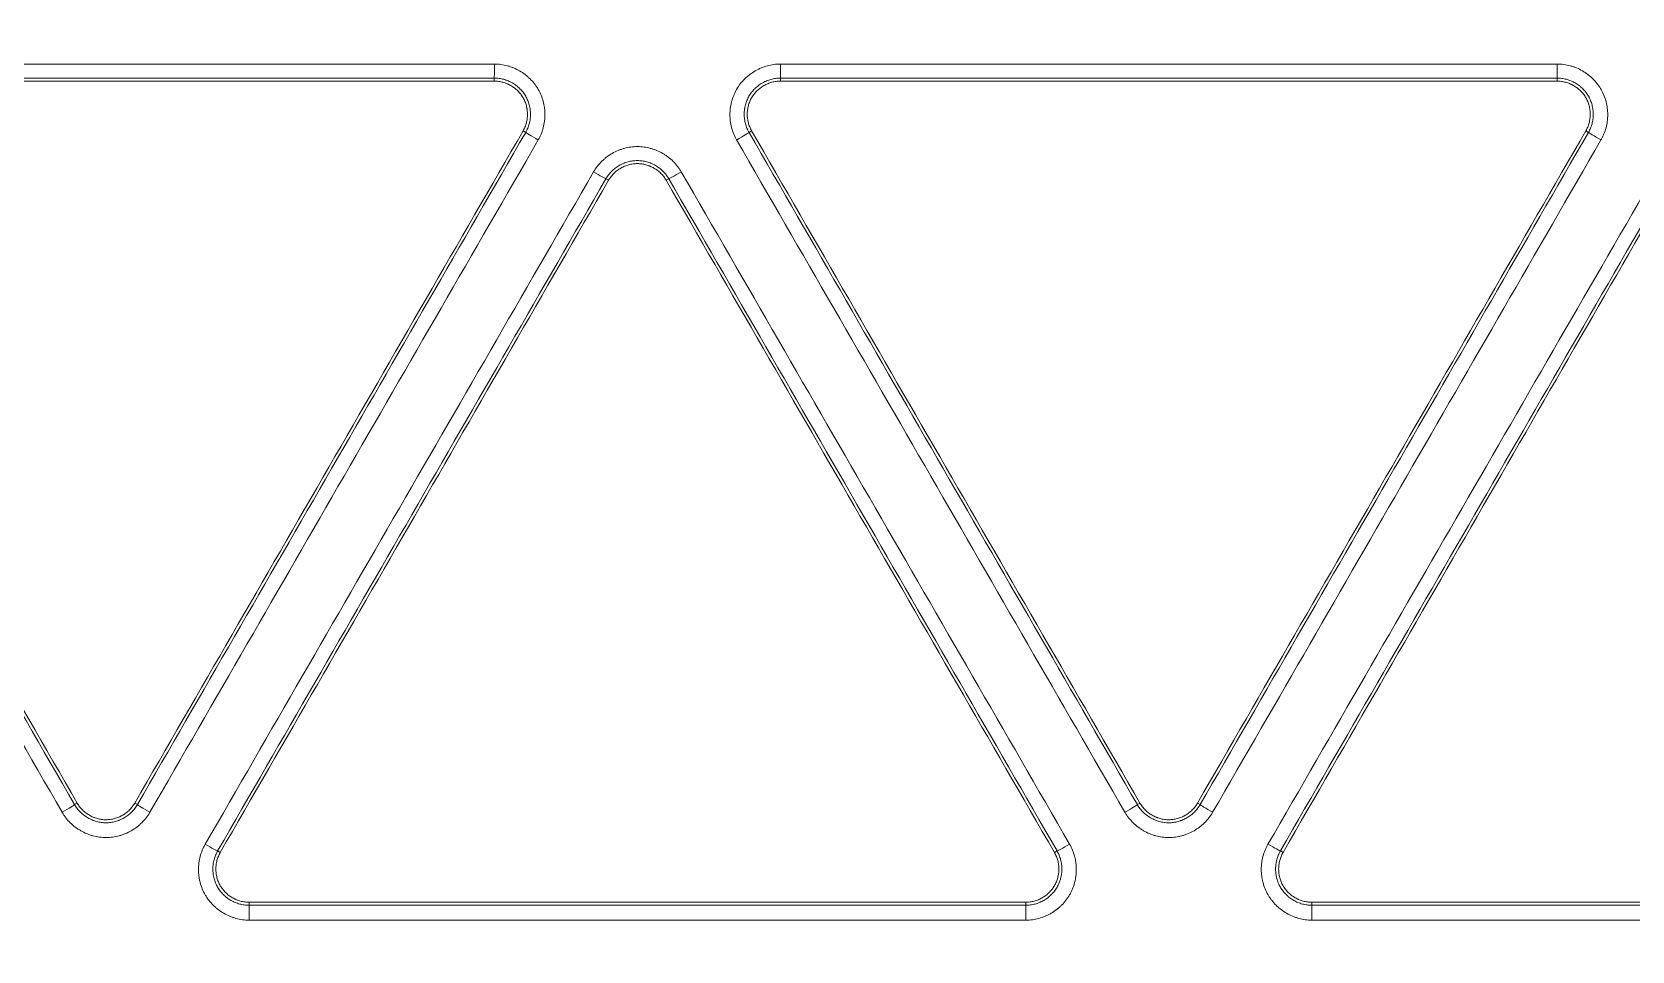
# Model space of a CAD drawing. Header units: inches. Extents: x 405346 to 489838, y -25612 to 14934.
# Drawn here: x 462827.3 to 462880, y 4139.6 to 4169.9 of the extents above; entities that cross this region are included whole.
import ezdxf

# ---------------------------------------------------------------- set-up
doc = ezdxf.new("R2010")
doc.units = ezdxf.units.IN
doc.header["$LTSCALE"] = 200
doc.header["$MEASUREMENT"] = 0
doc.layers.add('SS-EQ', color=2, linetype='Continuous', lineweight=20)

# ---------------------------------------------------------------- blocks, each defined once
blk = doc.blocks.new('4way무풍')
at = {"layer": 'SS-EQ'}
for p, q in [((47.784, -153.166), (47.784, -153.066)), ((57.206, -153.066), (57.206, -153.166)), ((82.781, -153.166), (82.781, -153.066)), ((48.818, -154.857), (48.732, -154.808)), ((56.258, -154.808), (56.172, -154.858)), ((83.815, -154.857), (83.729, -154.808)), ((51.547, -156.433), (51.461, -156.383)), ((53.53, -156.383), (53.443, -156.433)), ((33.963, -177.006), (34.049, -176.956)), ((35.945, -176.956), (36.031, -177.006)), ((68.96, -177.006), (69.046, -176.956)), ((70.941, -176.956), (71.028, -177.006)), ((38.673, -178.532), (38.76, -178.582)), ((66.23, -178.582), (66.317, -178.532)), ((73.67, -178.532), (73.757, -178.582)), ((39.708, -180.223), (39.708, -180.322)), ((65.283, -180.322), (65.283, -180.223)), ((74.705, -180.223), (74.705, -180.322))]:
    blk.add_line(p, q, dxfattribs=at)
for centre, major_axis, ratio, start_param, end_param in [((47.784, -152.592), (0, -0.474), 0.003852, 0.034907, 1.543254), ((57.206, -152.592), (0, 0.474), 0.004665, 3.1765, 4.685272), ((82.781, -152.592), (0, 0.474), 0.006894, 3.1765, 4.686873), ((49.228, -155.094), (-0.41, 0.237), 0.022186, 0.034915, 1.588072), ((55.762, -155.094), (0.41, 0.237), 0.026078, 4.702436, 6.248267), ((84.225, -155.094), (0.41, -0.237), 0.018961, 3.176506, 4.731223), ((51.051, -156.146), (0.41, -0.237), 0.022202, 4.729797, 6.24827), ((53.939, -156.146), (0.41, 0.237), 0.026187, 3.176511, 4.702138), ((33.552, -177.242), (-0.41, -0.237), 0.028569, 1.556609, 3.106672), ((36.441, -177.242), (0.41, -0.237), 0.026421, 3.176511, 4.73016), ((68.549, -177.242), (0.41, 0.237), 0.028665, 4.700865, 6.248264), ((71.438, -177.242), (-0.41, 0.237), 0.024117, 0.034917, 1.589944), ((38.263, -178.294), (0.41, -0.237), 0.026489, 4.730304, 6.248266), ((66.727, -178.294), (0.41, 0.237), 0.028815, 3.176514, 4.700574), ((73.26, -178.294), (0.41, -0.237), 0.024179, 4.73164, 6.248269), ((39.708, -180.796), (0, 0.474), 0.002299, 4.680099, 6.248279), ((65.283, -180.796), (0, -0.474), 0.003962, 1.539413, 3.106608), ((74.705, -180.796), (0, 0.474), 0.004554, 4.681435, 6.248239)]:
    blk.add_ellipse(centre, major_axis=major_axis, ratio=ratio, start_param=start_param, end_param=end_param, dxfattribs=at)
for points, knots in [([(346.359, 0), (346.359, -27.812), (346.359, -55.624), (346.359, -97.341), (346.359, -111.247), (346.359, -139.059), (346.359, -152.965), (346.359, -180.777), (346.359, -194.683), (346.359, -222.494), (346.359, -236.4), (346.359, -257.259), (346.358, -264.212), (346.359, -272.903), (346.359, -274.641), (346.359, -277.249), (346.359, -278.118), (346.358, -279.856), (346.358, -280.725), (346.358, -282.029), (346.358, -282.463), (346.358, -283.333), (346.359, -283.767), (346.359, -284.419), (346.359, -284.636), (346.359, -285.071), (346.358, -285.288), (346.355, -285.723), (346.353, -285.94), (346.346, -286.374), (346.341, -286.592), (346.322, -287.243), (346.305, -287.678), (346.262, -288.546), (346.236, -288.98), (346.174, -289.849), (346.138, -290.283), (346.078, -290.934), (346.057, -291.151), (346.012, -291.585), (345.894, -292.666), (345.748, -293.741), (345.479, -295.45), (345.327, -296.299), (344.817, -298.834), (344.407, -300.505), (343.687, -302.982), (343.172, -304.624), (342.294, -307.059), (341.638, -308.663), (341.119, -309.858), (340.941, -310.256), (340.714, -310.751), (340.668, -310.85), (340.576, -311.047), (340.437, -311.343), (339.919, -312.422), (339.029, -314.158), (338.177, -315.66), (336.854, -317.881), (335.912, -319.32), (334.41, -321.418), (333.379, -322.796), (331.741, -324.801), (330.589, -326.095), (329.702, -327.051), (329.403, -327.366), (329.024, -327.758), (328.947, -327.836), (328.795, -327.992), (328.566, -328.224), (327.719, -329.07), (326.303, -330.412), (324.35, -332.111), (322.332, -333.722), (320.944, -334.738), (319.535, -335.724), (318.819, -336.202), (317.367, -337.13), (315.893, -338.028), (314.376, -338.866), (313.222, -339.473), (312.835, -339.671), (312.249, -339.963), (312.054, -340.059), (311.662, -340.249), (309.896, -341.094), (308.103, -341.848), (305.68, -342.75), (304.055, -343.316), (302.408, -343.813), (299.923, -344.506), (298.245, -344.898), (295.697, -345.382), (294.842, -345.525), (293.766, -345.682), (293.551, -345.712), (293.12, -345.771), (292.903, -345.799), (292.254, -345.88), (291.821, -345.929), (290.523, -346.062), (289.657, -346.132), (288.357, -346.21), (287.924, -346.232), (287.057, -346.265), (286.624, -346.277), (285.974, -346.288), (285.757, -346.291), (285.323, -346.293), (285.107, -346.294), (284.673, -346.294), (284.456, -346.294), (284.023, -346.294), (283.806, -346.293), (283.156, -346.293), (282.722, -346.293), (281.855, -346.293), (281.421, -346.293), (280.121, -346.293), (279.253, -346.294), (277.519, -346.294), (276.652, -346.294), (274.051, -346.294), (272.316, -346.294), (267.113, -346.294), (263.645, -346.293), (256.708, -346.293), (253.239, -346.294), (242.833, -346.294), (235.896, -346.294), (222.022, -346.294), (215.084, -346.294), (194.273, -346.294), (180.399, -346.294), (152.65, -346.294), (138.775, -346.294), (111.027, -346.294), (97.152, -346.294), (69.404, -346.294), (55.529, -346.294), (34.718, -346.294), (27.78, -346.294), (13.906, -346.294), (6.969, -346.294), (0.032, -346.294)], [0, 0, 0, 0, 0.125, 0.125, 0.1875, 0.1875, 0.25, 0.25, 0.3125, 0.3125, 0.375, 0.375, 0.40625, 0.40625, 0.414063, 0.414063, 0.417969, 0.417969, 0.421875, 0.421875, 0.423828, 0.423828, 0.425781, 0.425781, 0.426758, 0.426758, 0.427734, 0.427734, 0.428711, 0.428711, 0.429688, 0.429688, 0.431641, 0.431641, 0.433594, 0.433594, 0.435547, 0.435547, 0.436523, 0.436523, 0.4375, 0.441406, 0.441406, 0.445313, 0.445313, 0.453125, 0.453125, 0.457031, 0.460938, 0.464844, 0.464844, 0.466797, 0.466797, 0.467285, 0.467285, 0.467773, 0.46875, 0.472656, 0.476563, 0.476563, 0.484375, 0.484375, 0.488281, 0.492188, 0.496094, 0.496094, 0.498047, 0.498047, 0.498535, 0.498535, 0.499023, 0.5, 0.503906, 0.507813, 0.511719, 0.515625, 0.515625, 0.519531, 0.519531, 0.523438, 0.527344, 0.527344, 0.529297, 0.529297, 0.530273, 0.530273, 0.53125, 0.539063, 0.539063, 0.542969, 0.546875, 0.546875, 0.554688, 0.554688, 0.558594, 0.558594, 0.55957, 0.55957, 0.560547, 0.560547, 0.5625, 0.5625, 0.566406, 0.566406, 0.568359, 0.568359, 0.570313, 0.570313, 0.571289, 0.571289, 0.572266, 0.572266, 0.573242, 0.573242, 0.574219, 0.574219, 0.576172, 0.576172, 0.578125, 0.578125, 0.582031, 0.582031, 0.585938, 0.585938, 0.59375, 0.59375, 0.609375, 0.609375, 0.625, 0.625, 0.65625, 0.65625, 0.6875, 0.6875, 0.75, 0.75, 0.8125, 0.8125, 0.875, 0.875, 0.9375, 0.9375, 0.96875, 0.96875, 1, 1, 1, 1]), ([(0.032, -345.099), (6.961, -345.099), (13.891, -345.099), (27.75, -345.099), (34.679, -345.099), (55.467, -345.099), (69.326, -345.098), (97.044, -345.098), (110.903, -345.097), (138.621, -345.096), (152.48, -345.096), (180.197, -345.094), (194.056, -345.092), (214.845, -345.09), (221.774, -345.089), (235.633, -345.086), (242.562, -345.085), (256.421, -345.082), (263.351, -345.081), (272.013, -345.079), (273.745, -345.079), (276.343, -345.079), (277.21, -345.078), (278.942, -345.078), (279.808, -345.077), (281.107, -345.076), (281.541, -345.076), (282.407, -345.076), (282.84, -345.076), (283.706, -345.076), (284.139, -345.076), (284.789, -345.074), (285.005, -345.074), (285.438, -345.071), (285.655, -345.069), (286.304, -345.06), (286.737, -345.049), (287.602, -345.017), (288.034, -344.997), (289.33, -344.922), (290.194, -344.853), (291.488, -344.722), (291.92, -344.673), (292.566, -344.593), (292.782, -344.566), (293.212, -344.508), (294.286, -344.358), (295.351, -344.18), (297.891, -343.699), (299.563, -343.307), (302.039, -342.615), (303.679, -342.118), (305.297, -341.551), (307.709, -340.648), (309.296, -339.976), (311.056, -339.138), (311.349, -338.996), (311.641, -338.853), (311.836, -338.756), (311.933, -338.707), (312.418, -338.464), (312.803, -338.265), (313.951, -337.656), (314.704, -337.236), (316.19, -336.364), (316.921, -335.913), (318.363, -334.982), (319.073, -334.502), (320.472, -333.511), (321.849, -332.491), (323.849, -330.872), (325.784, -329.163), (327.03, -327.964), (327.795, -327.195), (327.947, -327.041), (328.25, -326.729), (328.401, -326.573), (328.849, -326.102), (329.145, -325.785), (330.019, -324.826), (331.153, -323.527), (332.763, -321.515), (333.776, -320.132), (334.759, -318.728), (335.235, -318.016), (336.157, -316.57), (336.603, -315.837), (337.465, -314.35), (338.296, -312.842), (339.065, -311.291), (339.481, -310.406), (339.527, -310.308), (339.618, -310.111), (339.754, -309.815), (340.065, -309.123), (340.322, -308.527), (340.821, -307.331), (341.451, -305.727), (342.288, -303.291), (342.776, -301.648), (343.454, -299.169), (343.836, -297.496), (344.302, -294.959), (344.439, -294.108), (344.619, -292.825), (344.702, -292.181), (344.786, -291.427), (344.82, -291.104), (344.842, -290.888), (344.853, -290.779), (344.946, -289.807), (345.01, -288.942), (345.078, -287.644), (345.096, -287.212), (345.116, -286.563), (345.122, -286.347), (345.13, -285.914), (345.133, -285.698), (345.138, -285.266), (345.139, -285.049), (345.14, -284.617), (345.14, -284.4), (345.141, -283.752), (345.141, -283.319), (345.141, -282.67), (345.141, -282.454), (345.141, -282.021), (345.141, -281.805), (345.142, -281.156), (345.142, -280.724), (345.143, -279.426), (345.143, -278.561), (345.144, -276.831), (345.144, -275.966), (345.145, -273.37), (345.145, -271.64), (345.146, -262.989), (345.148, -256.069), (345.152, -235.306), (345.154, -221.465), (345.157, -193.782), (345.159, -179.94), (345.161, -152.257), (345.161, -138.416), (345.162, -110.732), (345.163, -69.208), (345.164, -27.683), (345.164, 0)], [0, 0, 0, 0, 0.03125, 0.03125, 0.0625, 0.0625, 0.125, 0.125, 0.1875, 0.1875, 0.25, 0.25, 0.3125, 0.3125, 0.34375, 0.34375, 0.375, 0.375, 0.40625, 0.40625, 0.414063, 0.414063, 0.417969, 0.417969, 0.421875, 0.421875, 0.423828, 0.423828, 0.425781, 0.425781, 0.427734, 0.427734, 0.428711, 0.428711, 0.429688, 0.429688, 0.431641, 0.431641, 0.433594, 0.433594, 0.4375, 0.4375, 0.439453, 0.439453, 0.44043, 0.44043, 0.441406, 0.445313, 0.445313, 0.453125, 0.453125, 0.457031, 0.460938, 0.460938, 0.46875, 0.46875, 0.469727, 0.470215, 0.470215, 0.470703, 0.470703, 0.472656, 0.472656, 0.476563, 0.476563, 0.480469, 0.480469, 0.484375, 0.484375, 0.488281, 0.492188, 0.496094, 0.5, 0.5, 0.500977, 0.500977, 0.501953, 0.501953, 0.503906, 0.503906, 0.507813, 0.511719, 0.515625, 0.515625, 0.519531, 0.519531, 0.523438, 0.523438, 0.527344, 0.53125, 0.53125, 0.531738, 0.531738, 0.532227, 0.533203, 0.535156, 0.535156, 0.539063, 0.542969, 0.546875, 0.546875, 0.554688, 0.554688, 0.558594, 0.558594, 0.560547, 0.561523, 0.562012, 0.562012, 0.5625, 0.5625, 0.566406, 0.566406, 0.568359, 0.568359, 0.569336, 0.569336, 0.570313, 0.570313, 0.571289, 0.571289, 0.572266, 0.572266, 0.574219, 0.574219, 0.575195, 0.575195, 0.576172, 0.576172, 0.578125, 0.578125, 0.582031, 0.582031, 0.585938, 0.585938, 0.59375, 0.59375, 0.625, 0.625, 0.6875, 0.6875, 0.75, 0.75, 0.8125, 0.8125, 0.875, 1, 1, 1, 1]), ([(22.21, -152.606), (26.473, -152.606), (30.735, -152.606), (39.261, -152.605), (43.523, -152.605), (47.786, -152.605)], [0, 0, 0, 0, 0.5, 0.5, 1, 1, 1, 1]), ([(47.786, -152.605), (47.859, -152.605), (47.932, -152.61), (48.076, -152.63), (48.146, -152.644), (48.252, -152.673), (48.287, -152.683), (48.339, -152.701), (48.356, -152.707), (48.39, -152.72), (48.407, -152.727), (48.491, -152.762), (48.621, -152.827), (48.742, -152.907), (48.815, -152.963), (48.829, -152.974), (48.857, -152.997), (48.899, -153.032), (48.939, -153.07), (49.016, -153.146), (49.064, -153.2), (49.131, -153.286), (49.152, -153.316), (49.193, -153.376), (49.212, -153.408), (49.267, -153.502), (49.331, -153.633), (49.377, -153.77), (49.4, -153.858), (49.404, -153.876), (49.412, -153.912), (49.416, -153.93), (49.427, -153.983), (49.433, -154.019), (49.446, -154.127), (49.451, -154.2), (49.451, -154.308), (49.449, -154.363), (49.445, -154.418), (49.442, -154.454), (49.44, -154.472), (49.428, -154.563), (49.4, -154.705), (49.354, -154.843), (49.313, -154.944), (49.298, -154.977), (49.266, -155.043), (49.249, -155.075), (49.23, -155.107)], [0, 0, 0, 0, 0.0625, 0.0625, 0.125, 0.125, 0.15625, 0.15625, 0.171875, 0.171875, 0.1875, 0.1875, 0.25, 0.3125, 0.3125, 0.328125, 0.328125, 0.34375, 0.375, 0.375, 0.4375, 0.4375, 0.46875, 0.46875, 0.5, 0.5, 0.5625, 0.625, 0.625, 0.640625, 0.640625, 0.65625, 0.65625, 0.6875, 0.6875, 0.75, 0.75, 0.78125, 0.796875, 0.796875, 0.8125, 0.8125, 0.875, 0.9375, 0.9375, 0.96875, 0.96875, 1, 1, 1, 1]), ([(55.764, -155.107), (55.727, -155.043), (55.695, -154.978), (55.64, -154.844), (55.617, -154.776), (55.589, -154.67), (55.581, -154.635), (55.571, -154.581), (55.567, -154.563), (55.562, -154.527), (55.559, -154.508), (55.547, -154.418), (55.538, -154.274), (55.547, -154.129), (55.559, -154.038), (55.562, -154.02), (55.567, -153.984), (55.571, -153.966), (55.581, -153.912), (55.589, -153.877), (55.617, -153.772), (55.64, -153.703), (55.681, -153.602), (55.696, -153.569), (55.728, -153.504), (55.745, -153.471), (55.8, -153.376), (55.881, -153.256), (55.977, -153.147), (56.042, -153.083), (56.055, -153.07), (56.082, -153.045), (56.095, -153.033), (56.137, -152.997), (56.165, -152.974), (56.252, -152.908), (56.312, -152.868), (56.406, -152.813), (56.454, -152.788), (56.504, -152.764), (56.537, -152.749), (56.554, -152.741), (56.638, -152.706), (56.775, -152.659), (56.917, -152.63), (57.025, -152.615), (57.062, -152.611), (57.135, -152.606), (57.172, -152.605), (57.208, -152.605)], [0, 0, 0, 0, 0.0625, 0.0625, 0.125, 0.125, 0.15625, 0.15625, 0.171875, 0.171875, 0.1875, 0.1875, 0.25, 0.3125, 0.3125, 0.328125, 0.328125, 0.34375, 0.34375, 0.375, 0.375, 0.4375, 0.4375, 0.46875, 0.46875, 0.5, 0.5, 0.5625, 0.625, 0.625, 0.640625, 0.640625, 0.65625, 0.65625, 0.6875, 0.6875, 0.75, 0.75, 0.78125, 0.796875, 0.796875, 0.8125, 0.8125, 0.875, 0.9375, 0.9375, 0.96875, 0.96875, 1, 1, 1, 1]), ([(57.208, -152.605), (61.471, -152.605), (65.734, -152.605), (74.259, -152.605), (78.522, -152.605), (82.784, -152.604)], [0, 0, 0, 0, 0.5, 0.5, 1, 1, 1, 1]), ([(82.784, -152.604), (82.858, -152.604), (82.93, -152.609), (83.074, -152.629), (83.145, -152.643), (83.25, -152.672), (83.285, -152.682), (83.337, -152.7), (83.354, -152.706), (83.388, -152.719), (83.405, -152.726), (83.489, -152.761), (83.619, -152.826), (83.74, -152.906), (83.813, -152.962), (83.827, -152.973), (83.855, -152.996), (83.897, -153.031), (83.937, -153.069), (84.014, -153.145), (84.062, -153.199), (84.129, -153.285), (84.15, -153.315), (84.191, -153.375), (84.21, -153.407), (84.265, -153.501), (84.329, -153.632), (84.375, -153.769), (84.398, -153.857), (84.402, -153.875), (84.411, -153.911), (84.414, -153.929), (84.425, -153.983), (84.431, -154.018), (84.445, -154.127), (84.449, -154.199), (84.449, -154.308), (84.448, -154.362), (84.443, -154.417), (84.44, -154.453), (84.438, -154.471), (84.426, -154.562), (84.398, -154.705), (84.353, -154.842), (84.311, -154.943), (84.296, -154.976), (84.264, -155.042), (84.247, -155.074), (84.228, -155.106)], [0, 0, 0, 0, 0.0625, 0.0625, 0.125, 0.125, 0.15625, 0.15625, 0.171875, 0.171875, 0.1875, 0.1875, 0.25, 0.3125, 0.3125, 0.328125, 0.328125, 0.34375, 0.375, 0.375, 0.4375, 0.4375, 0.46875, 0.46875, 0.5, 0.5, 0.5625, 0.625, 0.625, 0.640625, 0.640625, 0.65625, 0.65625, 0.6875, 0.6875, 0.75, 0.75, 0.78125, 0.796875, 0.796875, 0.8125, 0.8125, 0.875, 0.9375, 0.9375, 0.96875, 0.96875, 1, 1, 1, 1]), ([(47.784, -153.066), (43.522, -153.066), (39.259, -153.066), (30.734, -153.066), (26.472, -153.066), (22.209, -153.066)], [0, 0, 0, 0, 0.5, 0.5, 1, 1, 1, 1]), ([(47.784, -153.166), (43.522, -153.166), (39.259, -153.166), (30.734, -153.166), (26.472, -153.166), (22.209, -153.166)], [0, 0, 0, 0, 0.5, 0.5, 1, 1, 1, 1]), ([(48.818, -154.857), (48.82, -154.855), (48.821, -154.852), (48.825, -154.846), (48.83, -154.837), (48.834, -154.829), (48.843, -154.811), (48.849, -154.8), (48.867, -154.764), (48.877, -154.74), (48.907, -154.668), (48.939, -154.57), (48.959, -154.468), (48.968, -154.403), (48.969, -154.39), (48.971, -154.364), (48.972, -154.351), (48.975, -154.312), (48.976, -154.286), (48.976, -154.208), (48.972, -154.156), (48.963, -154.079), (48.958, -154.053), (48.949, -154.002), (48.943, -153.976), (48.923, -153.9), (48.907, -153.851), (48.867, -153.755), (48.845, -153.708), (48.805, -153.641), (48.791, -153.618), (48.762, -153.575), (48.747, -153.554), (48.699, -153.492), (48.665, -153.453), (48.61, -153.399), (48.581, -153.372), (48.551, -153.347), (48.531, -153.33), (48.52, -153.322), (48.468, -153.283), (48.382, -153.225), (48.289, -153.179), (48.217, -153.149), (48.192, -153.139), (48.143, -153.122), (48.118, -153.114), (48.042, -153.094), (47.992, -153.083), (47.914, -153.073), (47.876, -153.069), (47.83, -153.067), (47.807, -153.066), (47.797, -153.066), (47.791, -153.066), (47.787, -153.066), (47.784, -153.066)], [0, 0, 0, 0, 0.003906, 0.003906, 0.007812, 0.015625, 0.015625, 0.03125, 0.03125, 0.0625, 0.0625, 0.125, 0.1875, 0.1875, 0.203125, 0.203125, 0.21875, 0.21875, 0.25, 0.25, 0.3125, 0.3125, 0.34375, 0.34375, 0.375, 0.375, 0.4375, 0.4375, 0.5, 0.5, 0.53125, 0.53125, 0.5625, 0.5625, 0.625, 0.625, 0.65625, 0.671875, 0.671875, 0.6875, 0.6875, 0.75, 0.8125, 0.8125, 0.84375, 0.84375, 0.875, 0.875, 0.9375, 0.9375, 0.96875, 0.984375, 0.992188, 0.996094, 0.996094, 1, 1, 1, 1]), ([(47.784, -153.166), (47.832, -153.166), (47.881, -153.17), (47.975, -153.183), (48.068, -153.202), (48.158, -153.233), (48.214, -153.256), (48.225, -153.261), (48.246, -153.271), (48.279, -153.286), (48.31, -153.303), (48.372, -153.339), (48.412, -153.365), (48.469, -153.408), (48.487, -153.424), (48.523, -153.455), (48.541, -153.471), (48.592, -153.522), (48.655, -153.593), (48.708, -153.672), (48.744, -153.734), (48.755, -153.756), (48.776, -153.799), (48.786, -153.82), (48.813, -153.886), (48.828, -153.931), (48.846, -154), (48.854, -154.035), (48.86, -154.071), (48.864, -154.094), (48.866, -154.106), (48.873, -154.166), (48.879, -154.261), (48.873, -154.356), (48.864, -154.427), (48.86, -154.45), (48.851, -154.498), (48.846, -154.521), (48.828, -154.59), (48.813, -154.635), (48.777, -154.723), (48.756, -154.766), (48.732, -154.808)], [0, 0, 0, 0, 0.0625, 0.0625, 0.125, 0.1875, 0.1875, 0.203125, 0.203125, 0.21875, 0.25, 0.25, 0.3125, 0.3125, 0.34375, 0.34375, 0.375, 0.375, 0.4375, 0.5, 0.5, 0.53125, 0.53125, 0.5625, 0.5625, 0.625, 0.625, 0.65625, 0.671875, 0.671875, 0.6875, 0.6875, 0.75, 0.8125, 0.8125, 0.84375, 0.84375, 0.875, 0.875, 0.9375, 0.9375, 1, 1, 1, 1]), ([(57.206, -153.066), (57.203, -153.066), (57.2, -153.066), (57.193, -153.066), (57.183, -153.066), (57.173, -153.066), (57.154, -153.067), (57.141, -153.068), (57.101, -153.07), (57.075, -153.073), (56.998, -153.084), (56.896, -153.105), (56.798, -153.139), (56.738, -153.164), (56.726, -153.169), (56.702, -153.18), (56.666, -153.197), (56.632, -153.216), (56.565, -153.255), (56.521, -153.283), (56.459, -153.331), (56.439, -153.347), (56.4, -153.381), (56.38, -153.399), (56.325, -153.454), (56.29, -153.493), (56.227, -153.575), (56.198, -153.618), (56.158, -153.686), (56.146, -153.709), (56.123, -153.756), (56.113, -153.78), (56.083, -153.852), (56.067, -153.901), (56.047, -153.977), (56.039, -154.015), (56.032, -154.053), (56.028, -154.079), (56.026, -154.092), (56.017, -154.157), (56.011, -154.261), (56.017, -154.364), (56.027, -154.442), (56.032, -154.468), (56.042, -154.519), (56.047, -154.545), (56.067, -154.62), (56.084, -154.669), (56.113, -154.741), (56.129, -154.777), (56.15, -154.817), (56.161, -154.838), (56.166, -154.846), (56.169, -154.852), (56.17, -154.855), (56.172, -154.858)], [0, 0, 0, 0, 0.003906, 0.003906, 0.007813, 0.015625, 0.015625, 0.03125, 0.03125, 0.0625, 0.0625, 0.125, 0.1875, 0.1875, 0.203125, 0.203125, 0.21875, 0.25, 0.25, 0.3125, 0.3125, 0.34375, 0.34375, 0.375, 0.375, 0.4375, 0.4375, 0.5, 0.5, 0.53125, 0.53125, 0.5625, 0.5625, 0.625, 0.625, 0.65625, 0.671875, 0.671875, 0.6875, 0.6875, 0.75, 0.8125, 0.8125, 0.84375, 0.84375, 0.875, 0.875, 0.9375, 0.9375, 0.96875, 0.984375, 0.992188, 0.996094, 0.996094, 1, 1, 1, 1]), ([(56.258, -154.808), (56.234, -154.766), (56.213, -154.723), (56.177, -154.634), (56.147, -154.544), (56.129, -154.451), (56.12, -154.379), (56.118, -154.355), (56.115, -154.308), (56.114, -154.284), (56.114, -154.213), (56.117, -154.165), (56.126, -154.094), (56.13, -154.071), (56.139, -154.024), (56.144, -154), (56.163, -153.931), (56.193, -153.84), (56.234, -153.755), (56.27, -153.693), (56.283, -153.672), (56.31, -153.633), (56.324, -153.613), (56.368, -153.557), (56.399, -153.521), (56.45, -153.471), (56.476, -153.447), (56.504, -153.424), (56.522, -153.409), (56.532, -153.401), (56.579, -153.365), (56.659, -153.312), (56.744, -153.27), (56.81, -153.242), (56.833, -153.234), (56.878, -153.218), (56.901, -153.211), (56.97, -153.192), (57.016, -153.182), (57.11, -153.17), (57.158, -153.166), (57.206, -153.166)], [0, 0, 0, 0, 0.0625, 0.0625, 0.125, 0.1875, 0.1875, 0.21875, 0.21875, 0.25, 0.25, 0.3125, 0.3125, 0.34375, 0.34375, 0.375, 0.375, 0.4375, 0.5, 0.5, 0.53125, 0.53125, 0.5625, 0.5625, 0.625, 0.625, 0.65625, 0.671875, 0.671875, 0.6875, 0.6875, 0.75, 0.8125, 0.8125, 0.84375, 0.84375, 0.875, 0.875, 0.9375, 0.9375, 1, 1, 1, 1]), ([(82.781, -153.066), (78.519, -153.066), (74.256, -153.066), (65.731, -153.066), (61.469, -153.066), (57.206, -153.066)], [0, 0, 0, 0, 0.5, 0.5, 1, 1, 1, 1]), ([(82.781, -153.166), (78.519, -153.166), (74.256, -153.166), (65.731, -153.166), (61.469, -153.166), (57.206, -153.166)], [0, 0, 0, 0, 0.5, 0.5, 1, 1, 1, 1]), ([(83.815, -154.857), (83.817, -154.855), (83.818, -154.852), (83.821, -154.846), (83.826, -154.837), (83.831, -154.829), (83.84, -154.811), (83.846, -154.8), (83.863, -154.764), (83.874, -154.74), (83.904, -154.668), (83.936, -154.57), (83.956, -154.468), (83.964, -154.403), (83.966, -154.39), (83.968, -154.364), (83.969, -154.351), (83.972, -154.312), (83.972, -154.286), (83.972, -154.208), (83.969, -154.156), (83.959, -154.079), (83.955, -154.053), (83.945, -154.002), (83.939, -153.976), (83.92, -153.9), (83.903, -153.851), (83.864, -153.755), (83.841, -153.708), (83.802, -153.64), (83.788, -153.618), (83.759, -153.575), (83.744, -153.554), (83.696, -153.492), (83.662, -153.453), (83.606, -153.399), (83.578, -153.372), (83.548, -153.347), (83.527, -153.33), (83.517, -153.322), (83.465, -153.283), (83.378, -153.225), (83.286, -153.179), (83.213, -153.149), (83.189, -153.139), (83.139, -153.122), (83.114, -153.114), (83.039, -153.094), (82.988, -153.083), (82.911, -153.073), (82.872, -153.069), (82.827, -153.067), (82.804, -153.066), (82.794, -153.066), (82.788, -153.066), (82.784, -153.066), (82.781, -153.066)], [0, 0, 0, 0, 0.003906, 0.003906, 0.007812, 0.015625, 0.015625, 0.03125, 0.03125, 0.0625, 0.0625, 0.125, 0.1875, 0.1875, 0.203125, 0.203125, 0.21875, 0.21875, 0.25, 0.25, 0.3125, 0.3125, 0.34375, 0.34375, 0.375, 0.375, 0.4375, 0.4375, 0.5, 0.5, 0.53125, 0.53125, 0.5625, 0.5625, 0.625, 0.625, 0.65625, 0.671875, 0.671875, 0.6875, 0.6875, 0.75, 0.8125, 0.8125, 0.84375, 0.84375, 0.875, 0.875, 0.9375, 0.9375, 0.96875, 0.984375, 0.992188, 0.996094, 0.996094, 1, 1, 1, 1]), ([(82.781, -153.166), (82.829, -153.166), (82.877, -153.17), (82.972, -153.183), (83.065, -153.202), (83.155, -153.233), (83.21, -153.256), (83.221, -153.261), (83.243, -153.271), (83.276, -153.286), (83.307, -153.303), (83.369, -153.339), (83.408, -153.365), (83.465, -153.408), (83.484, -153.424), (83.52, -153.455), (83.538, -153.471), (83.589, -153.522), (83.652, -153.593), (83.705, -153.672), (83.741, -153.734), (83.752, -153.756), (83.773, -153.799), (83.783, -153.82), (83.81, -153.886), (83.825, -153.931), (83.843, -154), (83.851, -154.035), (83.857, -154.071), (83.861, -154.094), (83.862, -154.106), (83.87, -154.166), (83.876, -154.261), (83.87, -154.356), (83.861, -154.427), (83.857, -154.45), (83.848, -154.498), (83.843, -154.521), (83.825, -154.59), (83.81, -154.635), (83.774, -154.723), (83.753, -154.766), (83.729, -154.808)], [0, 0, 0, 0, 0.0625, 0.0625, 0.125, 0.1875, 0.1875, 0.203125, 0.203125, 0.21875, 0.25, 0.25, 0.3125, 0.3125, 0.34375, 0.34375, 0.375, 0.375, 0.4375, 0.5, 0.5, 0.53125, 0.53125, 0.5625, 0.5625, 0.625, 0.625, 0.65625, 0.671875, 0.671875, 0.6875, 0.6875, 0.75, 0.8125, 0.8125, 0.84375, 0.84375, 0.875, 0.875, 0.9375, 0.9375, 1, 1, 1, 1]), ([(70.941, -176.956), (73.072, -173.265), (75.204, -169.574), (79.466, -162.191), (81.597, -158.499), (83.729, -154.808)], [0, 0, 0, 0, 0.5, 0.5, 1, 1, 1, 1]), ([(71.028, -177.006), (73.159, -173.315), (75.29, -169.623), (79.552, -162.241), (81.684, -158.549), (83.815, -154.857)], [0, 0, 0, 0, 0.5, 0.5, 1, 1, 1, 1]), ([(51.053, -156.159), (51.089, -156.096), (51.13, -156.035), (51.218, -155.921), (51.266, -155.867), (51.344, -155.79), (51.37, -155.765), (51.412, -155.729), (51.426, -155.717), (51.454, -155.694), (51.469, -155.683), (51.541, -155.627), (51.662, -155.547), (51.792, -155.482), (51.876, -155.447), (51.893, -155.44), (51.927, -155.427), (51.945, -155.421), (51.996, -155.403), (52.031, -155.393), (52.136, -155.364), (52.207, -155.35), (52.315, -155.335), (52.351, -155.332), (52.424, -155.327), (52.46, -155.325), (52.57, -155.325), (52.715, -155.335), (52.857, -155.364), (52.945, -155.388), (52.962, -155.393), (52.997, -155.404), (53.015, -155.409), (53.067, -155.427), (53.101, -155.44), (53.201, -155.482), (53.266, -155.514), (53.36, -155.569), (53.407, -155.597), (53.452, -155.628), (53.482, -155.65), (53.496, -155.661), (53.569, -155.716), (53.679, -155.811), (53.775, -155.92), (53.841, -156.006), (53.863, -156.035), (53.904, -156.096), (53.923, -156.127), (53.941, -156.159)], [0, 0, 0, 0, 0.0625, 0.0625, 0.125, 0.125, 0.15625, 0.15625, 0.171875, 0.171875, 0.1875, 0.1875, 0.25, 0.3125, 0.3125, 0.328125, 0.328125, 0.34375, 0.34375, 0.375, 0.375, 0.4375, 0.4375, 0.46875, 0.46875, 0.5, 0.5, 0.5625, 0.625, 0.625, 0.640625, 0.640625, 0.65625, 0.65625, 0.6875, 0.6875, 0.75, 0.75, 0.78125, 0.796875, 0.796875, 0.8125, 0.8125, 0.875, 0.9375, 0.9375, 0.96875, 0.96875, 1, 1, 1, 1]), ([(84.228, -155.106), (82.097, -158.798), (79.965, -162.49), (75.703, -169.873), (73.571, -173.565), (71.44, -177.257)], [0, 0, 0, 0, 0.5, 0.5, 1, 1, 1, 1]), ([(53.53, -156.383), (53.528, -156.38), (53.526, -156.377), (53.523, -156.372), (53.518, -156.363), (53.513, -156.355), (53.502, -156.338), (53.495, -156.327), (53.473, -156.295), (53.458, -156.273), (53.41, -156.212), (53.341, -156.134), (53.263, -156.066), (53.211, -156.027), (53.2, -156.019), (53.179, -156.004), (53.146, -155.981), (53.113, -155.961), (53.046, -155.922), (52.999, -155.899), (52.927, -155.869), (52.903, -155.859), (52.853, -155.842), (52.828, -155.834), (52.753, -155.814), (52.702, -155.803), (52.599, -155.789), (52.547, -155.786), (52.469, -155.786), (52.443, -155.787), (52.39, -155.79), (52.365, -155.793), (52.287, -155.803), (52.237, -155.814), (52.162, -155.834), (52.124, -155.846), (52.087, -155.859), (52.063, -155.869), (52.051, -155.874), (51.99, -155.899), (51.897, -155.945), (51.811, -156.003), (51.748, -156.05), (51.728, -156.067), (51.688, -156.101), (51.669, -156.119), (51.614, -156.174), (51.58, -156.212), (51.532, -156.274), (51.509, -156.305), (51.484, -156.344), (51.472, -156.363), (51.467, -156.372), (51.464, -156.377), (51.462, -156.38), (51.461, -156.383)], [0, 0, 0, 0, 0.003906, 0.003906, 0.007813, 0.015625, 0.015625, 0.03125, 0.03125, 0.0625, 0.0625, 0.125, 0.1875, 0.1875, 0.203125, 0.203125, 0.21875, 0.25, 0.25, 0.3125, 0.3125, 0.34375, 0.34375, 0.375, 0.375, 0.4375, 0.4375, 0.5, 0.5, 0.53125, 0.53125, 0.5625, 0.5625, 0.625, 0.625, 0.65625, 0.671875, 0.671875, 0.6875, 0.6875, 0.75, 0.8125, 0.8125, 0.84375, 0.84375, 0.875, 0.875, 0.9375, 0.9375, 0.96875, 0.984375, 0.992188, 0.996094, 0.996094, 1, 1, 1, 1]), ([(51.547, -156.433), (51.572, -156.392), (51.599, -156.352), (51.657, -156.276), (51.72, -156.205), (51.792, -156.143), (51.849, -156.099), (51.869, -156.085), (51.909, -156.059), (51.929, -156.046), (51.991, -156.01), (52.033, -155.989), (52.099, -155.962), (52.122, -155.953), (52.167, -155.938), (52.19, -155.931), (52.259, -155.912), (52.352, -155.893), (52.447, -155.886), (52.519, -155.886), (52.543, -155.887), (52.591, -155.89), (52.615, -155.893), (52.686, -155.902), (52.732, -155.912), (52.801, -155.931), (52.835, -155.941), (52.869, -155.954), (52.891, -155.962), (52.902, -155.967), (52.958, -155.99), (53.043, -156.032), (53.122, -156.085), (53.179, -156.128), (53.198, -156.143), (53.234, -156.175), (53.252, -156.191), (53.302, -156.242), (53.334, -156.277), (53.392, -156.352), (53.419, -156.392), (53.443, -156.433)], [0, 0, 0, 0, 0.0625, 0.0625, 0.125, 0.1875, 0.1875, 0.21875, 0.21875, 0.25, 0.25, 0.3125, 0.3125, 0.34375, 0.34375, 0.375, 0.375, 0.4375, 0.5, 0.5, 0.53125, 0.53125, 0.5625, 0.5625, 0.625, 0.625, 0.65625, 0.671875, 0.671875, 0.6875, 0.6875, 0.75, 0.8125, 0.8125, 0.84375, 0.84375, 0.875, 0.875, 0.9375, 0.9375, 1, 1, 1, 1]), ([(73.262, -178.309), (75.394, -174.617), (77.525, -170.926), (81.788, -163.542), (83.919, -159.85), (86.051, -156.158)], [0, 0, 0, 0, 0.5, 0.5, 1, 1, 1, 1]), ([(86.457, -156.383), (84.326, -160.075), (82.195, -163.766), (77.932, -171.149), (75.801, -174.84), (73.67, -178.532)], [0, 0, 0, 0, 0.5, 0.5, 1, 1, 1, 1]), ([(86.544, -156.433), (84.413, -160.125), (82.282, -163.816), (78.019, -171.199), (75.888, -174.891), (73.757, -178.582)], [0, 0, 0, 0, 0.5, 0.5, 1, 1, 1, 1]), ([(33.963, -177.006), (33.964, -177.009), (33.966, -177.012), (33.969, -177.017), (33.974, -177.026), (33.98, -177.034), (33.99, -177.051), (33.997, -177.062), (34.019, -177.094), (34.035, -177.116), (34.082, -177.177), (34.151, -177.254), (34.23, -177.322), (34.282, -177.362), (34.292, -177.37), (34.314, -177.385), (34.346, -177.407), (34.379, -177.428), (34.447, -177.467), (34.493, -177.49), (34.565, -177.52), (34.589, -177.529), (34.639, -177.546), (34.664, -177.554), (34.739, -177.575), (34.79, -177.585), (34.893, -177.599), (34.945, -177.603), (35.023, -177.603), (35.049, -177.602), (35.102, -177.598), (35.127, -177.595), (35.205, -177.585), (35.255, -177.574), (35.33, -177.554), (35.367, -177.542), (35.404, -177.529), (35.429, -177.52), (35.441, -177.515), (35.501, -177.49), (35.595, -177.443), (35.681, -177.386), (35.743, -177.339), (35.763, -177.322), (35.803, -177.288), (35.822, -177.27), (35.878, -177.215), (35.912, -177.176), (35.96, -177.115), (35.982, -177.083), (36.007, -177.045), (36.019, -177.026), (36.024, -177.017), (36.027, -177.012), (36.029, -177.009), (36.031, -177.006)], [0, 0, 0, 0, 0.003906, 0.003906, 0.007812, 0.015625, 0.015625, 0.03125, 0.03125, 0.0625, 0.0625, 0.125, 0.1875, 0.1875, 0.203125, 0.203125, 0.21875, 0.25, 0.25, 0.3125, 0.3125, 0.34375, 0.34375, 0.375, 0.375, 0.4375, 0.4375, 0.5, 0.5, 0.53125, 0.53125, 0.5625, 0.5625, 0.625, 0.625, 0.65625, 0.671875, 0.671875, 0.6875, 0.6875, 0.75, 0.8125, 0.8125, 0.84375, 0.84375, 0.875, 0.875, 0.9375, 0.9375, 0.96875, 0.984375, 0.992188, 0.996094, 0.996094, 1, 1, 1, 1]), ([(35.945, -176.956), (35.92, -176.998), (35.893, -177.038), (35.835, -177.113), (35.772, -177.184), (35.7, -177.247), (35.643, -177.29), (35.623, -177.304), (35.583, -177.331), (35.563, -177.343), (35.501, -177.379), (35.459, -177.4), (35.393, -177.428), (35.37, -177.436), (35.325, -177.452), (35.302, -177.459), (35.233, -177.478), (35.14, -177.497), (35.045, -177.503), (34.973, -177.503), (34.949, -177.503), (34.901, -177.499), (34.877, -177.497), (34.806, -177.487), (34.76, -177.477), (34.691, -177.459), (34.657, -177.448), (34.623, -177.436), (34.601, -177.427), (34.59, -177.423), (34.534, -177.4), (34.449, -177.357), (34.37, -177.304), (34.313, -177.261), (34.294, -177.246), (34.258, -177.214), (34.24, -177.198), (34.19, -177.148), (34.158, -177.112), (34.1, -177.037), (34.073, -176.998), (34.049, -176.956)], [0, 0, 0, 0, 0.0625, 0.0625, 0.125, 0.1875, 0.1875, 0.21875, 0.21875, 0.25, 0.25, 0.3125, 0.3125, 0.34375, 0.34375, 0.375, 0.375, 0.4375, 0.5, 0.5, 0.53125, 0.53125, 0.5625, 0.5625, 0.625, 0.625, 0.65625, 0.671875, 0.671875, 0.6875, 0.6875, 0.75, 0.8125, 0.8125, 0.84375, 0.84375, 0.875, 0.875, 0.9375, 0.9375, 1, 1, 1, 1]), ([(68.96, -177.006), (68.961, -177.009), (68.963, -177.012), (68.966, -177.017), (68.971, -177.026), (68.976, -177.034), (68.987, -177.051), (68.994, -177.062), (69.016, -177.094), (69.031, -177.116), (69.079, -177.177), (69.148, -177.254), (69.226, -177.322), (69.279, -177.362), (69.289, -177.37), (69.31, -177.385), (69.343, -177.407), (69.376, -177.428), (69.443, -177.467), (69.49, -177.49), (69.562, -177.52), (69.586, -177.529), (69.635, -177.546), (69.661, -177.554), (69.736, -177.575), (69.787, -177.585), (69.89, -177.599), (69.941, -177.603), (70.02, -177.603), (70.046, -177.602), (70.098, -177.598), (70.124, -177.595), (70.201, -177.585), (70.252, -177.574), (70.327, -177.554), (70.364, -177.542), (70.401, -177.529), (70.426, -177.52), (70.438, -177.515), (70.498, -177.49), (70.591, -177.443), (70.678, -177.386), (70.74, -177.339), (70.76, -177.322), (70.8, -177.288), (70.819, -177.27), (70.874, -177.215), (70.909, -177.176), (70.956, -177.115), (70.979, -177.083), (71.004, -177.045), (71.016, -177.026), (71.021, -177.017), (71.024, -177.012), (71.026, -177.009), (71.028, -177.006)], [0, 0, 0, 0, 0.003906, 0.003906, 0.007812, 0.015625, 0.015625, 0.03125, 0.03125, 0.0625, 0.0625, 0.125, 0.1875, 0.1875, 0.203125, 0.203125, 0.21875, 0.25, 0.25, 0.3125, 0.3125, 0.34375, 0.34375, 0.375, 0.375, 0.4375, 0.4375, 0.5, 0.5, 0.53125, 0.53125, 0.5625, 0.5625, 0.625, 0.625, 0.65625, 0.671875, 0.671875, 0.6875, 0.6875, 0.75, 0.8125, 0.8125, 0.84375, 0.84375, 0.875, 0.875, 0.9375, 0.9375, 0.96875, 0.984375, 0.992187, 0.996094, 0.996094, 1, 1, 1, 1]), ([(70.941, -176.956), (70.917, -176.998), (70.89, -177.038), (70.832, -177.113), (70.769, -177.184), (70.697, -177.247), (70.64, -177.29), (70.62, -177.304), (70.58, -177.331), (70.56, -177.343), (70.498, -177.379), (70.455, -177.4), (70.389, -177.428), (70.367, -177.436), (70.322, -177.452), (70.299, -177.459), (70.23, -177.478), (70.136, -177.497), (70.041, -177.503), (69.969, -177.503), (69.945, -177.503), (69.898, -177.499), (69.874, -177.497), (69.803, -177.487), (69.757, -177.477), (69.688, -177.459), (69.654, -177.448), (69.62, -177.436), (69.598, -177.427), (69.587, -177.423), (69.531, -177.4), (69.446, -177.357), (69.367, -177.304), (69.31, -177.261), (69.291, -177.246), (69.255, -177.214), (69.237, -177.198), (69.186, -177.148), (69.155, -177.112), (69.097, -177.037), (69.07, -176.998), (69.046, -176.956)], [0, 0, 0, 0, 0.0625, 0.0625, 0.125, 0.1875, 0.1875, 0.21875, 0.21875, 0.25, 0.25, 0.3125, 0.3125, 0.34375, 0.34375, 0.375, 0.375, 0.4375, 0.5, 0.5, 0.53125, 0.53125, 0.5625, 0.5625, 0.625, 0.625, 0.65625, 0.671875, 0.671875, 0.6875, 0.6875, 0.75, 0.8125, 0.8125, 0.84375, 0.84375, 0.875, 0.875, 0.9375, 0.9375, 1, 1, 1, 1]), ([(36.442, -177.257), (36.405, -177.321), (36.365, -177.381), (36.276, -177.496), (36.228, -177.55), (36.151, -177.627), (36.124, -177.652), (36.083, -177.688), (36.069, -177.7), (36.041, -177.723), (36.026, -177.734), (35.954, -177.789), (35.833, -177.87), (35.703, -177.934), (35.619, -177.969), (35.602, -177.976), (35.567, -177.989), (35.55, -177.995), (35.499, -178.013), (35.464, -178.024), (35.359, -178.052), (35.288, -178.067), (35.18, -178.081), (35.144, -178.085), (35.071, -178.09), (35.035, -178.091), (34.925, -178.091), (34.78, -178.081), (34.638, -178.053), (34.55, -178.029), (34.533, -178.024), (34.498, -178.013), (34.48, -178.007), (34.428, -177.989), (34.394, -177.976), (34.294, -177.934), (34.229, -177.902), (34.135, -177.848), (34.088, -177.819), (34.043, -177.788), (34.013, -177.767), (33.999, -177.756), (33.926, -177.701), (33.816, -177.605), (33.72, -177.497), (33.653, -177.411), (33.632, -177.381), (33.591, -177.32), (33.572, -177.289), (33.553, -177.257)], [0, 0, 0, 0, 0.0625, 0.0625, 0.125, 0.125, 0.15625, 0.15625, 0.171875, 0.171875, 0.1875, 0.1875, 0.25, 0.3125, 0.3125, 0.328125, 0.328125, 0.34375, 0.34375, 0.375, 0.375, 0.4375, 0.4375, 0.46875, 0.46875, 0.5, 0.5, 0.5625, 0.625, 0.625, 0.640625, 0.640625, 0.65625, 0.65625, 0.6875, 0.6875, 0.75, 0.75, 0.78125, 0.796875, 0.796875, 0.8125, 0.8125, 0.875, 0.9375, 0.9375, 0.96875, 0.96875, 1, 1, 1, 1]), ([(71.44, -177.257), (71.403, -177.32), (71.363, -177.381), (71.274, -177.495), (71.226, -177.549), (71.149, -177.626), (71.122, -177.651), (71.081, -177.687), (71.067, -177.699), (71.038, -177.722), (71.024, -177.733), (70.952, -177.789), (70.831, -177.869), (70.701, -177.934), (70.617, -177.969), (70.599, -177.976), (70.565, -177.989), (70.548, -177.995), (70.496, -178.013), (70.462, -178.023), (70.357, -178.052), (70.286, -178.066), (70.178, -178.081), (70.142, -178.084), (70.069, -178.089), (70.032, -178.091), (69.923, -178.091), (69.778, -178.081), (69.636, -178.052), (69.548, -178.028), (69.53, -178.023), (69.495, -178.012), (69.478, -178.007), (69.426, -177.989), (69.392, -177.976), (69.291, -177.934), (69.227, -177.902), (69.132, -177.847), (69.086, -177.819), (69.041, -177.788), (69.011, -177.766), (68.996, -177.755), (68.924, -177.7), (68.814, -177.605), (68.718, -177.496), (68.651, -177.41), (68.63, -177.381), (68.589, -177.32), (68.57, -177.289), (68.551, -177.257)], [0, 0, 0, 0, 0.0625, 0.0625, 0.125, 0.125, 0.15625, 0.15625, 0.171875, 0.171875, 0.1875, 0.1875, 0.25, 0.3125, 0.3125, 0.328125, 0.328125, 0.34375, 0.34375, 0.375, 0.375, 0.4375, 0.4375, 0.46875, 0.46875, 0.5, 0.5, 0.5625, 0.625, 0.625, 0.640625, 0.640625, 0.65625, 0.65625, 0.6875, 0.6875, 0.75, 0.75, 0.78125, 0.796875, 0.796875, 0.8125, 0.8125, 0.875, 0.9375, 0.9375, 0.96875, 0.96875, 1, 1, 1, 1]), ([(39.709, -180.811), (39.635, -180.811), (39.563, -180.806), (39.419, -180.787), (39.348, -180.773), (39.243, -180.744), (39.208, -180.733), (39.156, -180.715), (39.139, -180.709), (39.105, -180.696), (39.088, -180.689), (39.004, -180.654), (38.874, -180.59), (38.753, -180.509), (38.68, -180.454), (38.666, -180.443), (38.637, -180.419), (38.596, -180.384), (38.556, -180.347), (38.479, -180.27), (38.431, -180.216), (38.364, -180.13), (38.343, -180.101), (38.302, -180.04), (38.283, -180.009), (38.228, -179.914), (38.164, -179.784), (38.118, -179.646), (38.095, -179.558), (38.091, -179.541), (38.082, -179.505), (38.079, -179.487), (38.068, -179.433), (38.062, -179.397), (38.048, -179.289), (38.044, -179.217), (38.044, -179.108), (38.045, -179.054), (38.05, -178.999), (38.053, -178.963), (38.055, -178.944), (38.067, -178.854), (38.095, -178.711), (38.14, -178.574), (38.182, -178.473), (38.197, -178.44), (38.229, -178.374), (38.246, -178.341), (38.265, -178.309)], [0, 0, 0, 0, 0.0625, 0.0625, 0.125, 0.125, 0.15625, 0.15625, 0.171875, 0.171875, 0.1875, 0.1875, 0.25, 0.3125, 0.3125, 0.328125, 0.328125, 0.34375, 0.375, 0.375, 0.4375, 0.4375, 0.46875, 0.46875, 0.5, 0.5, 0.5625, 0.625, 0.625, 0.640625, 0.640625, 0.65625, 0.65625, 0.6875, 0.6875, 0.75, 0.75, 0.78125, 0.796875, 0.796875, 0.8125, 0.8125, 0.875, 0.9375, 0.9375, 0.96875, 0.96875, 1, 1, 1, 1]), ([(38.673, -178.532), (38.672, -178.534), (38.67, -178.537), (38.667, -178.543), (38.662, -178.552), (38.657, -178.56), (38.648, -178.578), (38.642, -178.589), (38.625, -178.625), (38.614, -178.649), (38.585, -178.721), (38.552, -178.819), (38.533, -178.921), (38.524, -178.986), (38.523, -178.999), (38.52, -179.025), (38.519, -179.038), (38.517, -179.077), (38.516, -179.103), (38.516, -179.181), (38.519, -179.233), (38.529, -179.31), (38.533, -179.336), (38.543, -179.387), (38.549, -179.413), (38.569, -179.488), (38.602, -179.587), (38.647, -179.68), (38.687, -179.748), (38.701, -179.77), (38.73, -179.814), (38.745, -179.835), (38.793, -179.896), (38.827, -179.935), (38.882, -179.99), (38.911, -180.016), (38.941, -180.041), (38.961, -180.058), (38.972, -180.066), (39.024, -180.106), (39.11, -180.163), (39.203, -180.209), (39.275, -180.24), (39.3, -180.249), (39.349, -180.266), (39.374, -180.274), (39.45, -180.294), (39.501, -180.305), (39.578, -180.315), (39.616, -180.319), (39.662, -180.322), (39.685, -180.322), (39.695, -180.322), (39.701, -180.322), (39.705, -180.322), (39.708, -180.322)], [0, 0, 0, 0, 0.003906, 0.003906, 0.007813, 0.015625, 0.015625, 0.03125, 0.03125, 0.0625, 0.0625, 0.125, 0.1875, 0.1875, 0.203125, 0.203125, 0.21875, 0.21875, 0.25, 0.25, 0.3125, 0.3125, 0.34375, 0.34375, 0.375, 0.375, 0.4375, 0.5, 0.5, 0.53125, 0.53125, 0.5625, 0.5625, 0.625, 0.625, 0.65625, 0.671875, 0.671875, 0.6875, 0.6875, 0.75, 0.8125, 0.8125, 0.84375, 0.84375, 0.875, 0.875, 0.9375, 0.9375, 0.96875, 0.984375, 0.992188, 0.996094, 0.996094, 1, 1, 1, 1]), ([(39.708, -180.223), (39.66, -180.223), (39.611, -180.22), (39.517, -180.207), (39.424, -180.188), (39.334, -180.157), (39.278, -180.134), (39.267, -180.129), (39.246, -180.119), (39.213, -180.103), (39.182, -180.086), (39.12, -180.051), (39.08, -180.024), (39.023, -179.981), (39.005, -179.966), (38.969, -179.934), (38.951, -179.918), (38.9, -179.867), (38.837, -179.796), (38.784, -179.717), (38.748, -179.655), (38.737, -179.634), (38.716, -179.591), (38.706, -179.569), (38.679, -179.503), (38.664, -179.458), (38.646, -179.389), (38.638, -179.354), (38.632, -179.319), (38.628, -179.295), (38.626, -179.283), (38.619, -179.224), (38.613, -179.129), (38.619, -179.034), (38.628, -178.963), (38.632, -178.939), (38.641, -178.892), (38.646, -178.868), (38.664, -178.799), (38.679, -178.754), (38.715, -178.666), (38.736, -178.623), (38.76, -178.582)], [0, 0, 0, 0, 0.0625, 0.0625, 0.125, 0.1875, 0.1875, 0.203125, 0.203125, 0.21875, 0.25, 0.25, 0.3125, 0.3125, 0.34375, 0.34375, 0.375, 0.375, 0.4375, 0.5, 0.5, 0.53125, 0.53125, 0.5625, 0.5625, 0.625, 0.625, 0.65625, 0.671875, 0.671875, 0.6875, 0.6875, 0.75, 0.8125, 0.8125, 0.84375, 0.84375, 0.875, 0.875, 0.9375, 0.9375, 1, 1, 1, 1]), ([(65.283, -180.322), (65.286, -180.322), (65.289, -180.322), (65.296, -180.322), (65.306, -180.322), (65.315, -180.322), (65.335, -180.321), (65.348, -180.321), (65.388, -180.318), (65.414, -180.315), (65.491, -180.305), (65.592, -180.284), (65.691, -180.25), (65.751, -180.224), (65.763, -180.219), (65.787, -180.208), (65.822, -180.191), (65.857, -180.173), (65.924, -180.134), (65.967, -180.105), (66.029, -180.058), (66.049, -180.041), (66.089, -180.007), (66.108, -179.989), (66.164, -179.934), (66.198, -179.895), (66.262, -179.813), (66.291, -179.77), (66.33, -179.702), (66.342, -179.679), (66.365, -179.632), (66.376, -179.608), (66.405, -179.536), (66.422, -179.487), (66.441, -179.412), (66.45, -179.374), (66.457, -179.336), (66.461, -179.31), (66.463, -179.297), (66.471, -179.232), (66.478, -179.128), (66.471, -179.025), (66.461, -178.947), (66.457, -178.921), (66.447, -178.87), (66.441, -178.844), (66.422, -178.769), (66.405, -178.72), (66.376, -178.648), (66.36, -178.612), (66.339, -178.572), (66.328, -178.552), (66.323, -178.543), (66.32, -178.537), (66.319, -178.534), (66.317, -178.532)], [0, 0, 0, 0, 0.003906, 0.003906, 0.007812, 0.015625, 0.015625, 0.03125, 0.03125, 0.0625, 0.0625, 0.125, 0.1875, 0.1875, 0.203125, 0.203125, 0.21875, 0.25, 0.25, 0.3125, 0.3125, 0.34375, 0.34375, 0.375, 0.375, 0.4375, 0.4375, 0.5, 0.5, 0.53125, 0.53125, 0.5625, 0.5625, 0.625, 0.625, 0.65625, 0.671875, 0.671875, 0.6875, 0.6875, 0.75, 0.8125, 0.8125, 0.84375, 0.84375, 0.875, 0.875, 0.9375, 0.9375, 0.96875, 0.984375, 0.992188, 0.996094, 0.996094, 1, 1, 1, 1]), ([(66.23, -178.582), (66.254, -178.623), (66.276, -178.667), (66.312, -178.755), (66.342, -178.845), (66.36, -178.939), (66.369, -179.01), (66.371, -179.034), (66.374, -179.082), (66.375, -179.106), (66.375, -179.177), (66.372, -179.224), (66.363, -179.295), (66.359, -179.319), (66.35, -179.366), (66.344, -179.389), (66.326, -179.459), (66.296, -179.549), (66.254, -179.634), (66.218, -179.697), (66.206, -179.717), (66.179, -179.757), (66.165, -179.776), (66.121, -179.833), (66.09, -179.868), (66.039, -179.918), (66.013, -179.942), (65.985, -179.965), (65.967, -179.981), (65.957, -179.988), (65.909, -180.024), (65.83, -180.077), (65.745, -180.119), (65.679, -180.147), (65.656, -180.156), (65.611, -180.171), (65.588, -180.179), (65.519, -180.197), (65.473, -180.207), (65.378, -180.22), (65.331, -180.223), (65.283, -180.223)], [0, 0, 0, 0, 0.0625, 0.0625, 0.125, 0.1875, 0.1875, 0.21875, 0.21875, 0.25, 0.25, 0.3125, 0.3125, 0.34375, 0.34375, 0.375, 0.375, 0.4375, 0.5, 0.5, 0.53125, 0.53125, 0.5625, 0.5625, 0.625, 0.625, 0.65625, 0.671875, 0.671875, 0.6875, 0.6875, 0.75, 0.8125, 0.8125, 0.84375, 0.84375, 0.875, 0.875, 0.9375, 0.9375, 1, 1, 1, 1]), ([(66.729, -178.309), (66.766, -178.373), (66.798, -178.438), (66.852, -178.572), (66.875, -178.64), (66.903, -178.746), (66.911, -178.781), (66.922, -178.835), (66.925, -178.853), (66.931, -178.889), (66.934, -178.907), (66.945, -178.998), (66.955, -179.142), (66.945, -179.287), (66.934, -179.378), (66.931, -179.396), (66.925, -179.432), (66.922, -179.45), (66.912, -179.504), (66.903, -179.539), (66.876, -179.644), (66.853, -179.713), (66.812, -179.814), (66.797, -179.847), (66.765, -179.912), (66.747, -179.945), (66.693, -180.04), (66.612, -180.16), (66.516, -180.269), (66.451, -180.333), (66.438, -180.346), (66.411, -180.371), (66.397, -180.383), (66.356, -180.419), (66.328, -180.442), (66.241, -180.508), (66.181, -180.548), (66.087, -180.603), (66.039, -180.628), (65.989, -180.652), (65.956, -180.667), (65.939, -180.675), (65.855, -180.71), (65.717, -180.757), (65.575, -180.786), (65.467, -180.801), (65.431, -180.805), (65.358, -180.81), (65.321, -180.811), (65.284, -180.811)], [0, 0, 0, 0, 0.0625, 0.0625, 0.125, 0.125, 0.15625, 0.15625, 0.171875, 0.171875, 0.1875, 0.1875, 0.25, 0.3125, 0.3125, 0.328125, 0.328125, 0.34375, 0.34375, 0.375, 0.375, 0.4375, 0.4375, 0.46875, 0.46875, 0.5, 0.5, 0.5625, 0.625, 0.625, 0.640625, 0.640625, 0.65625, 0.65625, 0.6875, 0.6875, 0.75, 0.75, 0.78125, 0.796875, 0.796875, 0.8125, 0.8125, 0.875, 0.9375, 0.9375, 0.96875, 0.96875, 1, 1, 1, 1]), ([(74.707, -180.811), (74.633, -180.811), (74.561, -180.806), (74.417, -180.786), (74.346, -180.772), (74.241, -180.743), (74.206, -180.733), (74.154, -180.715), (74.137, -180.709), (74.103, -180.696), (74.086, -180.689), (74.002, -180.654), (73.872, -180.589), (73.751, -180.509), (73.678, -180.453), (73.664, -180.442), (73.635, -180.419), (73.593, -180.384), (73.554, -180.346), (73.476, -180.27), (73.429, -180.216), (73.362, -180.13), (73.341, -180.1), (73.3, -180.04), (73.281, -180.008), (73.226, -179.913), (73.162, -179.783), (73.116, -179.646), (73.093, -179.558), (73.088, -179.54), (73.08, -179.504), (73.076, -179.486), (73.066, -179.432), (73.06, -179.397), (73.046, -179.288), (73.042, -179.216), (73.041, -179.107), (73.043, -179.053), (73.047, -178.998), (73.051, -178.962), (73.053, -178.944), (73.065, -178.853), (73.092, -178.711), (73.138, -178.573), (73.18, -178.472), (73.194, -178.439), (73.227, -178.373), (73.244, -178.341), (73.262, -178.309)], [0, 0, 0, 0, 0.0625, 0.0625, 0.125, 0.125, 0.15625, 0.15625, 0.171875, 0.171875, 0.1875, 0.1875, 0.25, 0.3125, 0.3125, 0.328125, 0.328125, 0.34375, 0.375, 0.375, 0.4375, 0.4375, 0.46875, 0.46875, 0.5, 0.5, 0.5625, 0.625, 0.625, 0.640625, 0.640625, 0.65625, 0.65625, 0.6875, 0.6875, 0.75, 0.75, 0.78125, 0.796875, 0.796875, 0.8125, 0.8125, 0.875, 0.9375, 0.9375, 0.96875, 0.96875, 1, 1, 1, 1]), ([(73.67, -178.532), (73.668, -178.534), (73.667, -178.537), (73.664, -178.543), (73.659, -178.552), (73.654, -178.56), (73.645, -178.578), (73.639, -178.589), (73.622, -178.625), (73.611, -178.649), (73.582, -178.721), (73.549, -178.819), (73.529, -178.921), (73.521, -178.986), (73.52, -178.999), (73.517, -179.025), (73.516, -179.038), (73.514, -179.077), (73.513, -179.103), (73.513, -179.181), (73.516, -179.233), (73.526, -179.31), (73.53, -179.336), (73.54, -179.387), (73.546, -179.413), (73.566, -179.489), (73.582, -179.538), (73.621, -179.634), (73.644, -179.68), (73.683, -179.748), (73.697, -179.77), (73.727, -179.814), (73.742, -179.835), (73.789, -179.896), (73.824, -179.935), (73.879, -179.99), (73.908, -180.016), (73.938, -180.042), (73.958, -180.058), (73.968, -180.066), (74.02, -180.106), (74.107, -180.163), (74.2, -180.21), (74.272, -180.24), (74.297, -180.249), (74.346, -180.266), (74.371, -180.274), (74.447, -180.294), (74.497, -180.305), (74.574, -180.315), (74.613, -180.319), (74.659, -180.322), (74.682, -180.322), (74.691, -180.322), (74.698, -180.322), (74.701, -180.322), (74.705, -180.322)], [0, 0, 0, 0, 0.003906, 0.003906, 0.007813, 0.015625, 0.015625, 0.03125, 0.03125, 0.0625, 0.0625, 0.125, 0.1875, 0.1875, 0.203125, 0.203125, 0.21875, 0.21875, 0.25, 0.25, 0.3125, 0.3125, 0.34375, 0.34375, 0.375, 0.375, 0.4375, 0.4375, 0.5, 0.5, 0.53125, 0.53125, 0.5625, 0.5625, 0.625, 0.625, 0.65625, 0.671875, 0.671875, 0.6875, 0.6875, 0.75, 0.8125, 0.8125, 0.84375, 0.84375, 0.875, 0.875, 0.9375, 0.9375, 0.96875, 0.984375, 0.992188, 0.996094, 0.996094, 1, 1, 1, 1]), ([(74.705, -180.223), (74.656, -180.223), (74.608, -180.22), (74.514, -180.207), (74.421, -180.188), (74.331, -180.157), (74.275, -180.134), (74.264, -180.129), (74.242, -180.119), (74.21, -180.103), (74.178, -180.086), (74.117, -180.051), (74.077, -180.024), (74.02, -179.981), (74.002, -179.966), (73.966, -179.934), (73.948, -179.918), (73.897, -179.868), (73.834, -179.796), (73.781, -179.717), (73.745, -179.655), (73.733, -179.634), (73.712, -179.591), (73.703, -179.569), (73.676, -179.503), (73.661, -179.458), (73.643, -179.389), (73.635, -179.354), (73.629, -179.319), (73.625, -179.295), (73.623, -179.283), (73.616, -179.224), (73.61, -179.129), (73.616, -179.034), (73.625, -178.963), (73.628, -178.939), (73.638, -178.892), (73.643, -178.868), (73.661, -178.799), (73.676, -178.754), (73.712, -178.666), (73.733, -178.623), (73.757, -178.582)], [0, 0, 0, 0, 0.0625, 0.0625, 0.125, 0.1875, 0.1875, 0.203125, 0.203125, 0.21875, 0.25, 0.25, 0.3125, 0.3125, 0.34375, 0.34375, 0.375, 0.375, 0.4375, 0.5, 0.5, 0.53125, 0.53125, 0.5625, 0.5625, 0.625, 0.625, 0.65625, 0.671875, 0.671875, 0.6875, 0.6875, 0.75, 0.8125, 0.8125, 0.84375, 0.84375, 0.875, 0.875, 0.9375, 0.9375, 1, 1, 1, 1])]:
    blk.add_open_spline(points, degree=3, knots=knots, dxfattribs=at)
for points in [[(21.175, -154.857), (25.438, -162.241), (29.7, -169.623), (33.963, -177.006)], [(21.262, -154.808), (25.524, -162.191), (29.787, -169.574), (34.049, -176.956)], [(35.945, -176.956), (40.207, -169.574), (44.469, -162.191), (48.732, -154.808)], [(36.031, -177.006), (40.293, -169.623), (44.556, -162.241), (48.818, -154.857)], [(56.172, -154.858), (60.435, -162.241), (64.697, -169.623), (68.96, -177.006)], [(56.258, -154.808), (60.521, -162.191), (64.784, -169.574), (69.046, -176.956)], [(33.553, -177.257), (29.291, -169.874), (25.029, -162.491), (20.766, -155.107)], [(49.23, -155.107), (44.967, -162.491), (40.705, -169.874), (36.442, -177.257)], [(68.551, -177.257), (64.289, -169.874), (60.027, -162.49), (55.764, -155.107)], [(38.265, -178.309), (42.527, -170.926), (46.79, -163.543), (51.053, -156.159)], [(51.461, -156.383), (47.198, -163.766), (42.936, -171.149), (38.673, -178.532)], [(51.547, -156.433), (47.285, -163.816), (43.022, -171.199), (38.76, -178.582)], [(66.23, -178.582), (61.968, -171.199), (57.706, -163.816), (53.443, -156.433)], [(66.317, -178.532), (62.055, -171.149), (57.792, -163.766), (53.53, -156.383)], [(53.941, -156.159), (58.204, -163.543), (62.467, -170.926), (66.729, -178.309)], [(39.708, -180.223), (48.233, -180.223), (56.758, -180.223), (65.283, -180.223)], [(39.708, -180.322), (48.233, -180.322), (56.758, -180.322), (65.283, -180.322)], [(74.705, -180.223), (83.23, -180.223), (91.755, -180.223), (100.279, -180.223)], [(74.705, -180.322), (83.23, -180.322), (91.754, -180.323), (100.279, -180.323)], [(65.284, -180.811), (56.759, -180.811), (48.234, -180.811), (39.709, -180.811)], [(100.282, -180.81), (91.757, -180.81), (83.232, -180.811), (74.707, -180.811)]]:
    blk.add_open_spline(points, degree=3, dxfattribs=at)

msp = doc.modelspace()

# ---------------------------------------------------------------- block references
msp.add_blockref('4way무풍', (462794.732, 4321.426))

doc.saveas('drawing.dxf')
